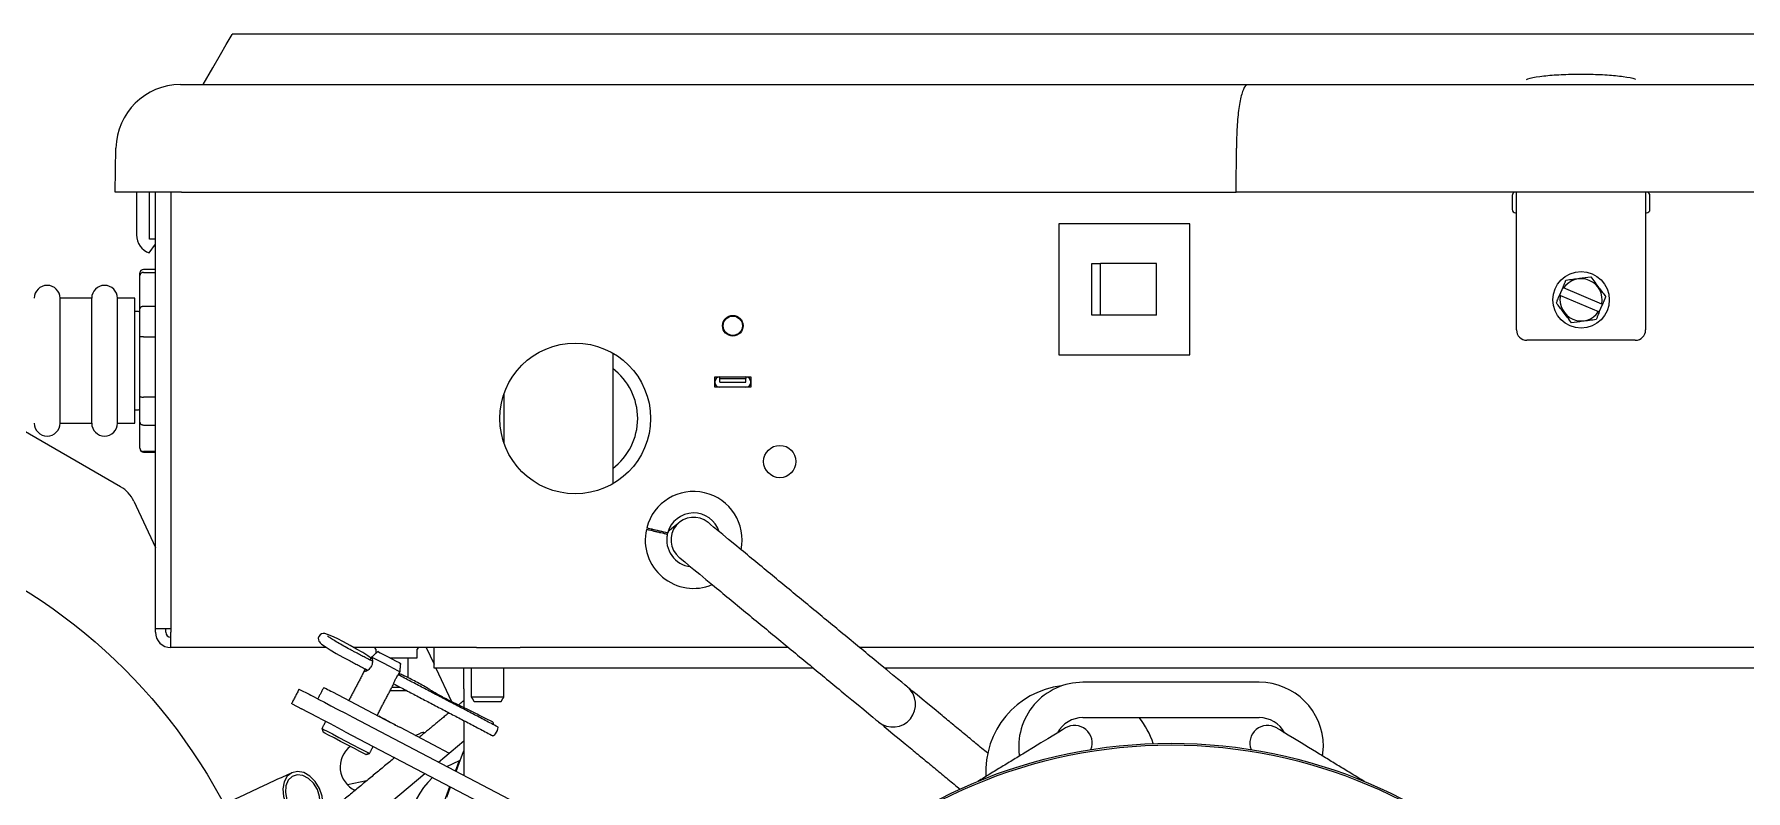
# Model space of a CAD drawing. Extents: x 19.7 to 49.9, y 8.2 to 37.5.
# Drawn here: x 24.67 to 34.61, y 33.14 to 37.53 of the extents above; entities that cross this region are included whole.
import ezdxf

# ---------------------------------------------------------------- set-up
doc = ezdxf.new("R2010")
doc.units = 0
doc.header["$LTSCALE"] = 0.5
doc.header["$MEASUREMENT"] = 0
doc.layers.add('OBJ', color=3, linetype='CONTINUOUS')

msp = doc.modelspace()

# ---------------------------------------------------------------- linework, layer by layer
at = {"layer": 'OBJ', "linetype": 'Continuous', "lineweight": 15}
for p, q in [((25.5181269, 37.2350812), (25.5246153, 37.2350812)), ((25.5246153, 37.2350812), (31.7138737, 37.2350812)), ((31.7138737, 37.2350812), (35.5853561, 37.2350812)), ((25.1387058, 36.6100773), (25.1431832, 36.8666307)), ((25.5246153, 36.6100773), (25.1387058, 36.6100773)), ((25.262315, 36.6100773), (25.262315, 36.362366)), ((25.3373136, 36.3373039), (25.3373136, 36.6100773)), ((25.3723137, 34.0773022), (25.3723137, 36.6100773)), ((25.3723137, 36.3473006), (25.3723137, 36.6100773)), ((25.4621149, 36.6100773), (25.4621149, 34.0572995)), ((25.5246153, 36.6100773), (31.6477442, 36.6100773)), ((35.6514856, 36.6100773), (31.6477442, 36.6100773)), ((33.2496143, 36.5910507), (33.2496143, 36.5110491)), ((33.2746142, 36.5410485), (33.2746142, 36.6100773)), ((34.0246143, 36.6100773), (34.0246143, 36.5410485)), ((34.0496142, 36.5110491), (34.0496142, 36.5910507)), ((33.2696147, 36.4910463), (33.2746142, 36.4910463)), ((33.2746142, 35.8110465), (33.2746142, 36.5410485)), ((34.0246143, 36.5410485), (34.0246143, 35.8110465)), ((34.0246143, 36.4910463), (34.029615, 36.4910463)), ((31.3773151, 36.4273022), (30.6173148, 36.4273022)), ((30.6173148, 36.4273022), (30.6173148, 35.6673007)), ((31.3773151, 35.6673007), (31.3773151, 36.4273022)), ((25.3369381, 36.2582127), (25.3723137, 36.3087406)), ((25.3723137, 36.3373039), (25.3373136, 36.3373039)), ((25.3723137, 36.3373039), (25.3723137, 36.3473006)), ((25.3723137, 36.2573022), (25.3723137, 36.3087406)), ((25.3723137, 36.162498), (25.3723137, 36.2573022)), ((30.8098143, 35.8972996), (30.8098143, 36.1973034)), ((30.8098143, 36.1973034), (30.8598142, 36.1973034)), ((30.8598142, 35.8972996), (30.8598142, 36.1973034)), ((31.1848144, 36.1973034), (30.8598142, 36.1973034)), ((31.1848144, 35.8972996), (31.1848144, 36.1973034)), ((25.2823154, 36.1265475), (25.2823154, 36.1425046)), ((25.2823154, 35.9332313), (25.2823154, 36.1265475)), ((25.3023158, 36.145039), (25.3723137, 36.145039)), ((24.818772, 35.8273509), (24.818772, 35.9950043)), ((25.0023144, 35.8273509), (25.0023144, 35.9950043)), ((25.1523139, 35.8273509), (25.1523139, 35.9950043)), ((25.2523136, 35.8273509), (25.2523136, 35.9950043)), ((33.5436612, 36.0565801), (33.5250734, 36.0123318)), ((33.5297198, 36.0103794), (33.7509211, 35.9174713)), ((33.7695088, 35.9617195), (33.5483075, 36.0546277)), ((25.2823154, 35.7699334), (25.2823154, 35.9332313)), ((25.3723137, 35.9478556), (25.3023158, 35.9478556)), ((30.8598142, 35.8972996), (30.8098143, 35.8972996)), ((31.1848144, 35.8972996), (30.8598142, 35.8972996)), ((33.7555674, 35.9155189), (33.7741551, 35.9597765)), ((24.818772, 35.2699959), (24.818772, 35.8273509)), ((25.0023144, 35.2699959), (25.0023144, 35.8273509)), ((25.1523139, 35.2699959), (25.1523139, 35.8273509)), ((25.2523136, 35.2699959), (25.2523136, 35.8273509)), ((25.2823154, 35.4261507), (25.2823154, 35.7699334)), ((25.3023158, 35.7719421), (25.3723137, 35.7719421)), ((28.0273146, 35.6769032), (28.0273146, 34.9176996)), ((33.9646143, 35.7510476), (33.3346143, 35.7510476)), ((30.6173148, 35.6673007), (31.3773151, 35.6673007)), ((28.6196147, 35.4784995), (28.6196147, 35.5384984)), ((28.6196147, 35.5384984), (28.8296143, 35.5384984)), ((28.8296143, 35.4784995), (28.6196147, 35.4784995)), ((28.6496141, 35.5288021), (28.6496141, 35.5384984)), ((28.6496141, 35.5087993), (28.6496141, 35.5288021)), ((28.6496141, 35.5288021), (28.7996148, 35.5288021)), ((28.6496141, 35.5087993), (28.7996148, 35.5087993)), ((28.7996148, 35.5384984), (28.7996148, 35.5288021)), ((28.7996148, 35.5087993), (28.7996148, 35.5288021)), ((28.8296143, 35.5384984), (28.8296143, 35.4784995)), ((25.2823154, 35.2758906), (25.2823154, 35.4261507)), ((25.3723137, 35.421279), (25.3023158, 35.421279)), ((27.3973147, 35.1515281), (27.3973147, 35.4430746)), ((25.1703361, 34.900785), (24.5308416, 35.2699959)), ((25.2823154, 35.1254241), (25.2823154, 35.2758906)), ((25.3023158, 35.2593985), (25.3723137, 35.2593985)), ((25.2823154, 35.1224955), (25.2823154, 35.1230681)), ((25.3723137, 35.1059188), (25.3023158, 35.1059188)), ((25.2467216, 34.8174324), (25.3723137, 34.5480945)), ((28.2530696, 34.6458367), (28.255415, 34.6556269)), ((28.2839619, 34.6384776), (28.2829892, 34.6387123)), ((28.2862921, 34.6482021), (28.2853194, 34.6484368)), ((25.3723137, 34.0773022), (25.4621149, 34.0773022)), ((25.3723137, 34.0572995), (25.3723137, 34.0773022)), ((25.4321155, 34.0572995), (25.4321155, 34.0773022)), ((25.4621149, 33.9674983), (25.4621149, 34.0572995)), ((26.3663385, 33.9674983), (25.4621149, 33.9674983)), ((27.2365206, 33.9674983), (26.5256108, 33.9674983)), ((26.7348219, 33.9073023), (26.8928141, 33.9073023)), ((26.9450351, 33.9674983), (26.9903147, 33.8703943)), ((26.9903147, 33.8479041), (26.9903147, 33.9674983)), ((27.2365206, 33.9674983), (27.4903143, 33.9674983)), ((29.0481709, 33.9674983), (27.4903143, 33.9674983)), ((41.3028146, 33.9674983), (29.4614118, 33.9674983)), ((27.4903143, 33.8479041), (26.9903147, 33.8479041)), ((27.0008053, 33.8479041), (27.0913093, 33.6538089)), ((27.162815, 33.727897), (27.162815, 33.8441965)), ((29.1931217, 33.8479041), (27.4903143, 33.8479041)), ((41.3028146, 33.8479041), (29.6063625, 33.8479041)), ((26.2068116, 33.7266298), (26.2097919, 33.7250716)), ((26.2097919, 33.7250716), (26.2641048, 33.6966304)), ((26.4008787, 33.7096683), (26.7372636, 33.5335108)), ((26.8282675, 33.7172996), (26.7350754, 33.7172996)), ((26.7455484, 33.7373023), (26.7937789, 33.7373023)), ((27.162815, 33.727897), (27.162815, 33.618675)), ((26.1657208, 33.6409118), (26.1627406, 33.6424699)), ((26.1657208, 33.6409118), (26.2200338, 33.6124705)), ((27.2059145, 33.6822971), (27.3959149, 33.6822971)), ((27.3785944, 33.6522977), (27.2232351, 33.6522977)), ((26.5188056, 33.5632474), (28.7505184, 32.3945927)), ((26.7532642, 33.525138), (26.7121006, 33.5466895)), ((26.7924308, 33.5046283), (27.0775487, 33.3553163)), ((27.162815, 33.5440519), (27.162815, 33.2260071)), ((26.4747345, 33.4790875), (28.6931889, 32.3173789)), ((26.8830779, 33.4571605), (26.9119275, 33.4706114)), ((27.0154237, 33.3031928), (27.162815, 33.4268701)), ((32.1493384, 33.3378667), (32.1535084, 33.3934445)), ((27.1363813, 33.3109649), (27.0631156, 33.2754461)), ((26.4527653, 32.8310677), (26.9367327, 33.2371584)), ((26.598, 33.1935109), (26.4872902, 33.1704011)), ((26.5360205, 33.1422884), (26.5279786, 33.1406082)), ((27.0648944, 33.0999363), (27.0863274, 33.1588275))]:
    msp.add_line(p, q, dxfattribs=at)
at = {"layer": 'OBJ', "linetype": 'Continuous', "lineweight": 15, "flags": 128}
for points in [[(25.6496138, 37.2350812), (25.7053512, 37.331622), (25.7499936, 37.4089391), (25.7835037, 37.4669855), (25.8058601, 37.5057051), (25.8170418, 37.5250696), (25.8184404, 37.5274913)], [(28.4135457, 34.6938677), (28.4098439, 34.6908077), (28.3988769, 34.6817403), (28.3810682, 34.6670222), (28.357102, 34.6472259), (28.350055, 34.6413968)], [(28.7738382, 34.5348219), (28.7362192, 34.5658632), (28.7000446, 34.5957125), (28.6667059, 34.6232151), (28.6374855, 34.6473292), (28.613504, 34.667116), (28.5956837, 34.6818154), (28.5847108, 34.6908734), (28.5810054, 34.6939334)], [(28.4136243, 34.4910711), (28.4173285, 34.4880111), (28.4283025, 34.4789625), (28.4461218, 34.4642537), (28.4701032, 34.4444669), (28.4993248, 34.4203528), (28.5326635, 34.3928502), (28.5688369, 34.3630009), (28.6064571, 34.3319596)], [(26.6266454, 33.9050307), (26.6062015, 33.9193734), (26.5760636, 33.9383061), (26.5407901, 33.9590222), (26.5023591, 33.9804799), (26.4635434, 34.0011491), (26.4272573, 34.0194717), (26.3961268, 34.0340959), (26.3718484, 34.0441208), (26.3562304, 34.0486451), (26.3460999, 34.0491989), (26.3372754, 34.0471902), (26.3282185, 34.0417366), (26.3211598, 34.0326692), (26.3180071, 34.0214147), (26.3186618, 34.0123566), (26.3211352, 34.0053449), (26.3243395, 34.0000603), (26.3284861, 33.9951886), (26.3375453, 33.9872382), (26.3574412, 33.9731208), (26.3872694, 33.954282), (26.4222613, 33.9336504), (26.4605702, 33.9122021), (26.4955034, 33.8934947), (26.4955034, 33.8934947)], [(26.792229, 33.8264371), (26.7911812, 33.8269909), (26.7799783, 33.8328575), (26.7580971, 33.8443185), (26.7288709, 33.8596186), (26.6967465, 33.8764393), (26.6666157, 33.8922181), (26.6430648, 33.904552), (26.6296819, 33.9115638), (26.6274538, 33.9127277)], [(26.6648416, 33.9439474), (26.6666227, 33.9430088), (26.6773246, 33.937405), (26.696154, 33.9275491), (26.7202458, 33.9149336), (26.7459321, 33.9014826), (26.7693011, 33.8892426), (26.7867965, 33.8800813), (26.7957536, 33.875388), (26.7965914, 33.8749562)], [(29.7380043, 33.7392829), (29.734299, 33.7423429), (29.7233261, 33.7513916), (29.7055057, 33.7661003), (29.6815242, 33.7858872), (29.6523039, 33.8099918), (29.6189652, 33.8375038), (29.5827905, 33.8673531), (29.5451716, 33.8983944)], [(26.2641048, 33.6966304), (26.2753675, 33.6907262), (26.2945924, 33.6806638), (26.3210437, 33.6668093), (26.353703, 33.649707), (26.391315, 33.630014), (26.4324363, 33.6084812), (26.4754842, 33.5859347), (26.5188056, 33.5632474)], [(26.3497795, 33.73642), (26.3504389, 33.7360727), (26.3530753, 33.7346929), (26.357629, 33.7323087), (26.3639227, 33.729014), (26.3717158, 33.7249309), (26.3807093, 33.7202282), (26.3905558, 33.7150656), (26.4008787, 33.7096683)], [(29.3777893, 33.6955321), (29.4154094, 33.6644908), (29.4515841, 33.6346415), (29.4849216, 33.6071295), (29.5141431, 33.5830249), (29.5381246, 33.563238), (29.5559438, 33.5485293), (29.5669179, 33.5394806), (29.570622, 33.5364206)], [(29.9308371, 33.5801713), (29.8932181, 33.6112127), (29.8570435, 33.641062), (29.8237048, 33.668574), (29.7944832, 33.6926786), (29.7705029, 33.7124655), (29.7526826, 33.7271742), (29.7417097, 33.7362229), (29.7380043, 33.7392829)], [(26.4747345, 33.4790875), (26.4314132, 33.5017748), (26.3883653, 33.5243213), (26.3472451, 33.5458541), (26.309632, 33.5655471), (26.2769726, 33.5826494), (26.2505225, 33.596504), (26.2312965, 33.6065664), (26.2200338, 33.6124705)], [(26.3392278, 33.4981234), (26.3397089, 33.49787), (26.3492245, 33.4928857), (26.3701307, 33.481941), (26.4005701, 33.4660026), (26.4378395, 33.446488), (26.4786252, 33.4251242), (26.5193054, 33.4038261), (26.5562638, 33.384471), (26.5862175, 33.3687861), (26.6065042, 33.3581605), (26.6153228, 33.3535423), (26.6156244, 33.3533827)], [(26.7372636, 33.5335108), (26.7476651, 33.5280666), (26.7577451, 33.5227913), (26.7671176, 33.5178821), (26.7754223, 33.5135268), (26.7823391, 33.509913), (26.7876026, 33.5071533), (26.7910099, 33.5053699), (26.7924308, 33.5046283)], [(27.3593625, 33.5071627), (27.3597555, 33.5068717), (27.3606062, 33.5030138), (27.3592017, 33.4958519), (27.3557557, 33.486456), (27.3507937, 33.4762715), (27.3450703, 33.4668474), (27.3394559, 33.4596104), (27.3348072, 33.4556774), (27.3322248, 33.4553395)], [(29.570622, 33.5364206), (29.5743274, 33.5333606), (29.5853014, 33.5243119), (29.6031207, 33.5096032), (29.6271021, 33.4898163), (29.6563237, 33.4657117), (29.6896612, 33.4381997), (29.7258358, 33.4083504), (29.763456, 33.3773091)], [(30.6554712, 33.5007892), (30.6510431, 33.4980859), (30.63793, 33.4900698), (30.6166366, 33.4770694), (30.5879795, 33.4595728), (30.5530603, 33.4382466), (30.5132214, 33.4139166), (30.4699939, 33.3875216), (30.4250382, 33.3600659)], [(32.1129784, 33.3600659), (32.0680238, 33.3875216), (32.0247964, 33.4139166), (31.9849575, 33.4382466), (31.9500383, 33.4595728), (31.9213811, 33.4770694), (31.9000865, 33.4900698), (31.8869735, 33.4980859), (31.8825466, 33.5007892)], [(26.5940283, 33.3466338), (26.5934369, 33.3469435), (26.5828242, 33.3525004), (26.5599856, 33.3644589), (26.5273966, 33.3815236), (26.4885867, 33.4018455), (26.4477646, 33.4232281), (26.4093513, 33.4433435), (26.3775109, 33.460014), (26.3556942, 33.4714375), (26.3462642, 33.4763748), (26.3459791, 33.476525)], [(27.114642, 33.2512382), (27.1197401, 33.2652429), (27.1299104, 33.2931867), (27.1354168, 33.3083178), (27.1363813, 33.3109649)], [(27.11911, 33.2488915), (27.1361513, 33.2957117), (27.1555862, 33.3491118), (27.162815, 33.3689738)], [(26.3252911, 33.1490561), (26.3007535, 33.1892681), (26.2691149, 33.2211167), (26.2334706, 33.2414762), (26.1973113, 33.2483565), (26.1641744, 33.2410913), (26.1373065, 33.2203846), (26.1193336, 33.1882544), (26.1120191, 33.147864), (26.1160788, 33.1031558), (26.1311114, 33.0585134), (26.155649, 33.0183014), (26.1872876, 32.9864528), (26.2229319, 32.9660933), (26.2590924, 32.959213), (26.2922281, 32.9664782), (26.3190971, 32.9871943), (26.3370677, 33.0193151), (26.3443822, 33.0597055), (26.3403249, 33.1044136), (26.3252911, 33.1490561)], [(26.3124738, 33.1430863), (26.2898627, 33.1796469), (26.2605696, 33.2079943), (26.2277695, 33.2250497), (26.1950151, 33.2289639), (26.1658581, 33.2193145), (26.1434559, 33.1971435), (26.1302373, 33.1648537), (26.1276348, 33.1259464), (26.1359314, 33.0846362), (26.1542258, 33.0454097), (26.1805363, 33.0125005), (26.2120129, 32.9894846), (26.2452425, 32.978859), (26.2766265, 32.9817689), (26.3027622, 32.997895), (26.3208196, 33.0255009), (26.3288392, 33.0615922), (26.3259529, 33.1022547), (26.3124738, 33.1430863)], [(26.9308602, 32.7462977), (26.9497401, 32.7981678), (26.9713315, 32.8574908), (26.994751, 32.9218357), (27.0190399, 32.9885741), (27.0432044, 33.0549653), (27.0662543, 33.1182964), (27.0818583, 33.1611648)]]:
    msp.add_lwpolyline(points, dxfattribs=at)
at = {"layer": 'OBJ', "linetype": 'Continuous', "lineweight": 15}
for centre, radius in [((33.6496147, 35.98605), 0.164), ((28.7246147, 35.8355), 0.06), ((28.7246147, 35.8355), 0.055953), ((27.8098147, 35.2973), 0.4375), ((28.9973147, 35.0473), 0.09375), ((22.9054257, 31.5543494), 3.235), ((31.2690086, 30.4675), 2.945), ((31.2690086, 30.4675), 2.9348318)]:
    msp.add_circle(centre, radius, dxfattribs=at)
for centre, radius, start, end in [((25.5181261, 36.8600817), 0.375, 90, 179), ((33.2696147, 36.59105), 0.02, 107.90216595, 180), ((34.0296147, 36.59105), 0.02, 0, 72.09783405), ((33.2696147, 36.51105), 0.02, 180, 270), ((34.0296147, 36.51105), 0.02, 270, 0), ((25.3723147, 36.3623674), 0.11, 180.00000101, 251.23945012), ((25.3023147, 36.1425), 0.02, 90, 180), ((33.6496147, 35.98605), 0.1223376, 348.53043528, 145.90328269), ((24.7437731, 35.995), 0.075, 0, 180), ((25.0773147, 35.995), 0.075, 0, 180), ((33.6496147, 35.98605), 0.1223376, 168.53043528, 325.90328269), ((25.2723147, 35.9275), 0.01, 270, 0), ((33.3346147, 35.81105), 0.06, 180, 270), ((33.9646147, 35.81105), 0.06, 270, 0), ((27.8098147, 35.2973), 0.3625, 306.86989765, 53.13010235), ((28.6496147, 35.5085), 0.03, 90, 270), ((28.7996147, 35.5085), 0.03, 270, 90), ((25.2723147, 35.3375), 0.01, 0, 90), ((24.7437731, 35.27), 0.075, 180, 0), ((25.0773147, 35.27), 0.075, 180, 0), ((25.3023147, 35.1225), 0.02, 180, 270), ((25.0763163, 34.7379473), 0.1880315, 25.00655438, 59.99856026), ((28.4973147, 34.5925), 0.28125, 348.34943783, 165.50766202), ((28.4973147, 34.5925), 0.15625, 17.78316217, 164.69252932), ((28.4973147, 34.5925), 0.1315, 50.47369883, 230.47369883), ((28.4973147, 34.5925), 0.28125, 167.54495262, 292.59795983), ((28.4973147, 34.5925), 0.15625, 168.36008532, 263.16423549), ((25.4621147, 34.0573), 0.0898, 180, 270), ((25.4621147, 34.0573), 0.03, 180, 270), ((26.6418147, 33.9575), 0.01, 0, 90), ((26.9028147, 33.9575), 0.01, 90, 180), ((29.6543134, 33.6378515), 0.1315, 230.47369883, 50.47369883), ((30.6931817, 33.2485113), 0.5, 96.82425733, 183.38194335), ((30.7570086, 33.393446), 0.3725, 90, 188.58106293), ((31.7810086, 33.393446), 0.3725, 0, 90), ((7.5536402, -2.9807826), 41.2468523, 62.3232341, 62.39000661), ((24.9405164, 30.0504125), 3.9191545, 62.2242345, 62.449164), ((27.3192735, 33.5243041), 0.016025, 344.64163933, 52.08248889), ((30.7570086, 33.393446), 0.1675, 90, 151.7725437), ((30.7088909, 33.4133065), 0.1025, 338.40869743, 121.41076469), ((30.6931817, 33.2485113), 0.5, 18.92823455, 38.6726026), ((31.8291263, 33.4133065), 0.1025, 58.58923531, 201.59130258), ((31.7810086, 33.393446), 0.1675, 28.2274563, 90), ((26.59498, 33.2748121), 0.1500004, 127.44996042, 245.07937052), ((26.9288129, 33.4342651), 0.040079, 78.4370858, 114.95569096), ((26.9288284, 33.4343268), 0.0400276, 78.42234889, 114.97542381), ((27.3019339, 32.8761174), 0.465295, 133.4986834, 209.15742096)]:
    msp.add_arc(centre, radius, start, end, dxfattribs=at)
for points in [[(41.4807899, 37.5274913), (25.8184404, 37.5274913)], [(31.6477442, 36.6100773), (31.6485115, 36.8666307)], [(25.3723137, 36.162498), (25.3023158, 36.162498)], [(33.5436612, 36.0565801), (33.5623146, 36.1009973)], [(25.0023144, 35.9950043), (24.818772, 35.9950043)], [(25.2523136, 35.9950043), (25.1523139, 35.9950043)], [(33.5297198, 36.0103794), (33.5250734, 36.0123318)], [(33.5436612, 36.0565801), (33.5483075, 36.0546277)], [(33.7928086, 36.0041843), (33.7741551, 35.9597765)], [(25.272314, 35.9174994), (25.2523136, 35.9174994)], [(33.7555674, 35.9155189), (33.7509211, 35.9174713)], [(33.7695088, 35.9617195), (33.7741551, 35.9597765)], [(25.2523136, 35.3475007), (25.272314, 35.3475007)], [(24.818772, 35.2699959), (25.0023144, 35.2699959)], [(25.1523139, 35.2699959), (25.2523136, 35.2699959)], [(25.3023158, 35.1025021), (25.3723137, 35.1025021)], [(29.5451716, 33.8983944), (28.7738382, 34.5348219)], [(28.6064571, 34.3319596), (29.3777893, 33.6955321)], [(26.4955034, 33.8934947), (26.6051114, 33.8360959)], [(26.6321659, 33.887966), (26.5226423, 33.9453179)], [(26.6274538, 33.9127277), (26.6223522, 33.9029845)], [(26.6648416, 33.9439474), (26.6274538, 33.9127277)], [(26.6518143, 33.9575016), (26.6518143, 33.9330684)], [(26.8398141, 33.7922325), (26.8398141, 33.9073023)], [(26.8398141, 33.7922325), (26.8398141, 33.9073023)], [(26.8928141, 33.9073023), (26.8928141, 33.9575016)], [(26.5871374, 33.8357392), (26.4952418, 33.6602481)], [(27.3593625, 33.5071627), (26.7823496, 33.809316)], [(26.7871332, 33.8167126), (26.792229, 33.8264371)], [(26.792229, 33.8264371), (26.7965914, 33.8749562)], [(27.2059145, 33.8479041), (27.2059145, 33.6822971)], [(27.3959149, 33.6822971), (27.3959149, 33.8479041)], [(26.2068116, 33.7266298), (26.1627406, 33.6424699)], [(26.3497795, 33.73642), (26.3149858, 33.6699819)], [(26.6600169, 33.5739668), (26.7519348, 33.7494955)], [(26.7552072, 33.7575022), (27.3322248, 33.4553395)], [(26.8282675, 33.7172996), (26.8291275, 33.718792)], [(31.7810087, 33.7659501), (30.7570091, 33.7659501)], [(27.0767309, 33.5891261), (26.9038621, 33.4462721)], [(27.3291213, 33.5369462), (27.0739032, 33.6623694)], [(27.162815, 33.6602669), (27.1312515, 33.6341816)], [(27.2059145, 33.6822971), (27.2232351, 33.6522977)], [(27.3785944, 33.6522977), (27.3959149, 33.6822971)], [(26.360567, 33.5388705), (26.3392278, 33.4981234)], [(26.3392278, 33.4981234), (26.3459791, 33.476525)], [(30.2045139, 33.3543589), (29.9308371, 33.5801713)], [(30.7570091, 33.5609477), (31.7810087, 33.5609477)], [(26.6156244, 33.3533827), (26.6369636, 33.3941392)], [(26.7617215, 33.3288087), (26.2937218, 32.9420543)], [(26.5940283, 33.3466338), (26.6156244, 33.3533827)], [(27.1410792, 33.3092565), (27.1363813, 33.3109649)], [(29.763456, 33.3773091), (30.0441587, 33.1457051)], [(30.4250382, 33.3600659), (30.1475352, 33.1906104)], [(32.3904826, 33.1906104), (32.1129784, 33.3600659)], [(26.1641744, 33.2410913), (25.7700879, 33.0573213)]]:
    msp.add_open_spline(points, degree=1, dxfattribs=at)
for points, knots in [([(33.3329001, 37.2653529), (33.3353808, 37.2667013), (33.3481057, 37.2736183), (33.4077236, 37.2833985), (33.5037004, 37.2928125), (33.6044666, 37.2963734), (33.7057054, 37.296144), (33.8049107, 37.2921946), (33.8974321, 37.2824941), (33.9533569, 37.2730557), (33.9647028, 37.2666542), (33.9663437, 37.2657283)], [0, 0, 0, 0, 0.034997249, 0.179518188, 0.322684, 0.464438436, 0.551903474, 0.693003767, 0.834123861, 0.976010003, 1, 1, 1, 1]), ([(31.7138737, 37.2350812), (31.7137974, 37.2350815), (31.7089814, 37.2350977), (31.6967965, 37.2273676), (31.6786043, 37.1853662), (31.6621837, 37.1016418), (31.6509736, 36.991567), (31.6493323, 36.9082791), (31.6485115, 36.8666307)], [0, 0, 0, 0, 0.002242669, 0.141618199, 0.359131105, 0.573678473, 0.78681627, 1, 1, 1, 1]), ([(25.3023158, 36.145039), (25.3000906, 36.1448406), (25.2956407, 36.1444439), (25.2897107, 36.1413313), (25.2851536, 36.1367316), (25.2828054, 36.1316008), (25.2823239, 36.1280915), (25.2823159, 36.1266413), (25.2823154, 36.1265475)], [0, 0, 0, 0, 0.2107633925, 0.4214739608, 0.6335400663, 0.8486481783, 0.9902031309, 1, 1, 1, 1]), ([(33.5623146, 36.1009973), (33.5884976, 36.1043091), (33.6364427, 36.1103736), (33.683947, 36.1163913), (33.7055089, 36.1191227)], [0, 0, 0, 0, 0.546104784, 1, 1, 1, 1]), ([(33.7055089, 36.1191227), (33.7214714, 36.0981053), (33.7507001, 36.0596206), (33.779663, 36.0214907), (33.7928086, 36.0041843)], [0, 0, 0, 0, 0.546121577, 1, 1, 1, 1]), ([(33.5064212, 35.9679146), (33.5088022, 35.9735841), (33.5148955, 35.9880929), (33.5212202, 36.0031553), (33.5250734, 36.0123318)], [0, 0, 0, 0, 0.390759953, 1, 1, 1, 1]), ([(25.3023158, 35.9478556), (25.3000907, 35.9476967), (25.2956414, 35.9473791), (25.2897116, 35.9449145), (25.2851529, 35.9412814), (25.2828054, 35.9372051), (25.2823239, 35.9344671), (25.2823159, 35.9333064), (25.2823154, 35.9332313)], [0, 0, 0, 0, 0.210816983, 0.42153274, 0.633536235, 0.848640142, 0.990201982, 1, 1, 1, 1]), ([(33.5937208, 35.8529762), (33.5777578, 35.8739935), (33.5485283, 35.9124777), (33.5195663, 35.9506082), (33.5064212, 35.9679146)], [0, 0, 0, 0, 0.546126334, 1, 1, 1, 1]), ([(33.7555674, 35.9155189), (33.7517146, 35.906342), (33.7453918, 35.8912816), (33.7392964, 35.8767773), (33.7369151, 35.8711111)], [0, 0, 0, 0, 0.609341673, 1, 1, 1, 1]), ([(33.7369151, 35.8711111), (33.7107318, 35.8677953), (33.6627871, 35.8617237), (33.6152825, 35.8557071), (33.5937208, 35.8529762)], [0, 0, 0, 0, 0.546116185, 1, 1, 1, 1]), ([(25.3023158, 35.7719421), (25.3000905, 35.7719188), (25.2956403, 35.7718722), (25.2897114, 35.771545), (25.2851554, 35.7710577), (25.2828042, 35.7704703), (25.282324, 35.7701415), (25.2823159, 35.769946), (25.2823154, 35.7699334)], [0, 0, 0, 0, 0.2108205964, 0.421605622, 0.6336887693, 0.8486384472, 0.9902470285, 1, 1, 1, 1]), ([(25.2823154, 35.4261507), (25.2823159, 35.4261256), (25.2823241, 35.4257341), (25.2828047, 35.424829), (25.2851549, 35.4234681), (25.2897119, 35.4222474), (25.2956391, 35.4214316), (25.3000904, 35.4213299), (25.3023158, 35.421279)], [0, 0, 0, 0, 0.00967971, 0.151251711, 0.366261574, 0.578367802, 0.789197359, 1, 1, 1, 1]), ([(25.2823154, 35.2758906), (25.2823159, 35.2758061), (25.2823239, 35.2745049), (25.2828037, 35.2713952), (25.2851573, 35.2668205), (25.2897101, 35.2627201), (25.2956409, 35.259935), (25.3000906, 35.2595773), (25.3023158, 35.2593985)], [0, 0, 0, 0, 0.009833106, 0.151422351, 0.366272342, 0.578408898, 0.789173725, 1, 1, 1, 1]), ([(25.2823154, 35.1254241), (25.2823159, 35.125324), (25.2823237, 35.123793), (25.2828059, 35.1200972), (25.2851533, 35.1146855), (25.2897106, 35.1098393), (25.2956423, 35.1065589), (25.3000908, 35.1061322), (25.3023158, 35.1059188)], [0, 0, 0, 0, 0.009899465, 0.151363819, 0.366461334, 0.578490447, 0.789173684, 1, 1, 1, 1]), ([(28.3805484, 34.696327), (28.379811, 34.6954557), (28.3783358, 34.6937126), (28.3690475, 34.683022), (28.3624319, 34.670642), (28.3599508, 34.665999)], [0, 0, 0, 0, 0.3845091837, 0.76917056, 1, 1, 1, 1]), ([(28.2829892, 34.6387123), (28.2814536, 34.6390784), (28.2731651, 34.6410542), (28.2582716, 34.6446408), (28.2431568, 34.6482466), (28.2315361, 34.6510323), (28.224089, 34.6528281), (28.2231176, 34.6530564), (28.2226841, 34.6531582)], [0, 0, 0, 0, 0.048818907, 0.263499408, 0.478134772, 0.612499615, 0.82707631, 1, 1, 1, 1]), ([(28.2250132, 34.6628827), (28.2250368, 34.6628766), (28.2251908, 34.6628371), (28.2281141, 34.6621354), (28.2366971, 34.6600785), (28.2493803, 34.6570478), (28.2670021, 34.6528233), (28.2795462, 34.6498193), (28.2853194, 34.6484368)], [0, 0, 0, 0, 0.039009985, 0.253588191, 0.387817202, 0.602403736, 0.817009879, 1, 1, 1, 1]), ([(28.3442776, 34.6240223), (28.3437402, 34.6241502), (28.3426053, 34.6244203), (28.3343683, 34.6264008), (28.3223386, 34.629276), (28.3069314, 34.6329804), (28.2925403, 34.6364209), (28.2848756, 34.6382586), (28.2839619, 34.6384776)], [0, 0, 0, 0, 0.192866943, 0.407335246, 0.541519715, 0.756224381, 0.970940042, 1, 1, 1, 1]), ([(28.2862921, 34.6482021), (28.2897495, 34.6473722), (28.2999614, 34.6449209), (28.31387, 34.6415978), (28.3284455, 34.6380944), (28.3397956, 34.6353905), (28.3458757, 34.6339252), (28.3464207, 34.6337924), (28.3466078, 34.6337468)], [0, 0, 0, 0, 0.109845167, 0.324442627, 0.458916107, 0.673415707, 0.887911911, 1, 1, 1, 1]), ([(28.3491973, 34.6403925), (28.3480368, 34.6373395), (28.3435927, 34.6256483), (28.3415706, 34.6095974), (28.3411636, 34.5977022), (28.3411026, 34.595919)], [0, 0, 0, 0, 0.231037118, 0.884723801, 1, 1, 1, 1]), ([(26.5226423, 33.9453179), (26.5161303, 33.9487543), (26.4971289, 33.9587816), (26.464871, 33.9765641), (26.4293251, 33.9970572), (26.3993549, 34.015455), (26.3800856, 34.0281693), (26.3710813, 34.0353397), (26.3708554, 34.0355617), (26.3707901, 34.0356259)], [0, 0, 0, 0, 0.094468479, 0.275651029, 0.457179686, 0.63785091, 0.815973784, 0.946784304, 1, 1, 1, 1]), ([(26.6273623, 33.9071333), (26.628295, 33.906154), (26.6301583, 33.9041975), (26.6321911, 33.8955428), (26.6327583, 33.8836996), (26.6305868, 33.869531), (26.6247444, 33.8558853), (26.6163372, 33.8448834), (26.6066339, 33.8364867), (26.5966833, 33.8307198), (26.588826, 33.8282794), (26.5851064, 33.829327), (26.5856824, 33.8334122), (26.5883393, 33.8379785), (26.5911299, 33.842004), (26.5918494, 33.8430419)], [0, 0, 0, 0, 0.078767355, 0.157361936, 0.240384601, 0.328906206, 0.412311917, 0.487084336, 0.563682973, 0.648822326, 0.737072908, 0.81850874, 0.894487174, 0.972796585, 1, 1, 1, 1]), ([(26.6189695, 33.8948745), (26.6191401, 33.8953276), (26.6207786, 33.8996801), (26.623026, 33.9049195), (26.6256529, 33.9077276), (26.6270349, 33.9072471), (26.6273623, 33.9071333)], [0, 0, 0, 0, 0.048016161, 0.461197789, 0.872379673, 1, 1, 1, 1]), ([(26.7517635, 33.74958), (26.752133, 33.7501822), (26.7535752, 33.752533), (26.7564946, 33.7609902), (26.7613125, 33.7735102), (26.767749, 33.7868893), (26.7749551, 33.7985953), (26.7815923, 33.8082534), (26.7862493, 33.8145215), (26.7869152, 33.8165093), (26.7870053, 33.8167783)], [0, 0, 0, 0, 0.053587517, 0.209194605, 0.375165562, 0.531546381, 0.671803576, 0.815347932, 0.975005299, 1, 1, 1, 1]), ([(26.9752668, 33.7170743), (26.9706792, 33.7199432), (26.957197, 33.7283742), (26.9297704, 33.744485), (26.8940534, 33.7643558), (26.8582086, 33.7832942), (26.8256473, 33.7994432), (26.8004123, 33.8109836), (26.7890473, 33.8150459), (26.7838855, 33.816891)], [0, 0, 0, 0, 0.0815250965, 0.2395858063, 0.3964828001, 0.5530320851, 0.709928409, 0.8682550955, 1, 1, 1, 1]), ([(27.0739032, 33.6623694), (27.0693393, 33.6646422), (27.0560117, 33.6712793), (27.030728, 33.684666), (27.0020194, 33.700777), (26.9840643, 33.7115239), (26.9764704, 33.7163149), (26.9752668, 33.7170743)], [0, 0, 0, 0, 0.142688476, 0.416684103, 0.693236929, 0.951379051, 1, 1, 1, 1])]:
    msp.add_open_spline(points, degree=3, knots=knots, dxfattribs=at)

doc.saveas('drawing.dxf')
